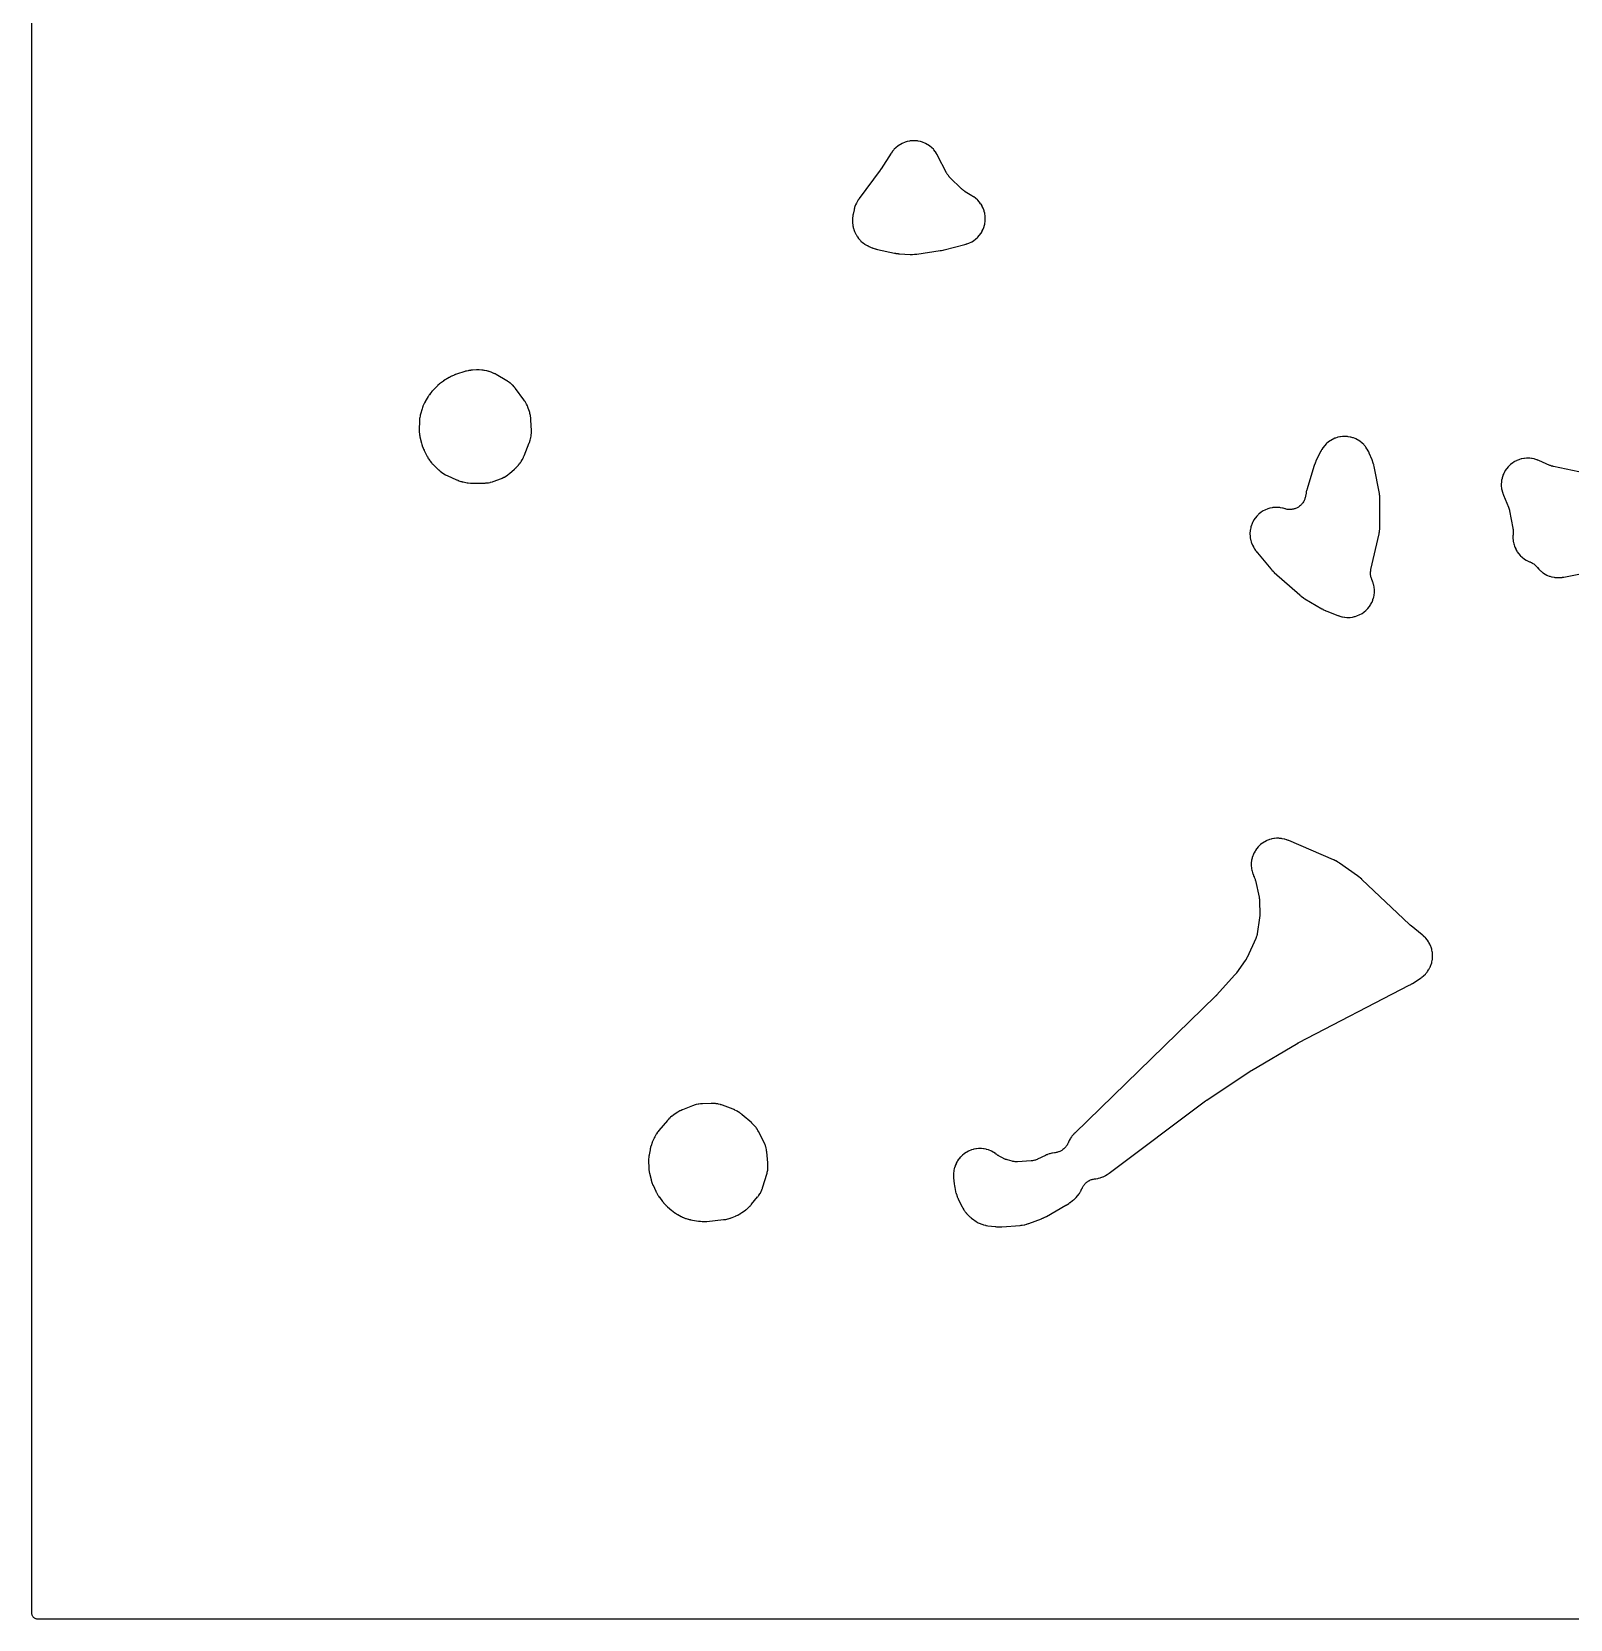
# Model space of a CAD drawing. Header units: millimetres. Extents: x 0 to 300, y 0 to 300.
# Drawn here: x -0.1 to 145.4, y -0.1 to 150 of the extents above; entities that cross this region are included whole.
import ezdxf

# ---------------------------------------------------------------- set-up
doc = ezdxf.new("R2010")
doc.units = ezdxf.units.MM
doc.layers.add('CUT', color=7, linetype='CONTINUOUS')

msp = doc.modelspace()

# ---------------------------------------------------------------- linework, layer by layer
at = {"layer": 'CUT'}
for points in [[(298.5625, -0.0625), (1.4375, -0.0625), (0.5522, -0.0625), (0.4788, -0.0589), (0.4206, -0.0503), (0.3635, -0.036), (0.3082, -0.0162), (0.255, 0.009), (0.2046, 0.0392), (0.1573, 0.0743), (0.1137, 0.1137), (0.0743, 0.1573), (0.0392, 0.2046), (0.009, 0.255), (-0.0162, 0.3082), (-0.036, 0.3635), (-0.0503, 0.4206), (-0.0589, 0.4788), (-0.0625, 0.5522), (-0.0625, 1.4375), (-0.0625, 298.5625)], [(146.1786, 108.3869), (143.7717, 108.9051), (143.7608, 108.9075), (143.7462, 108.9108), (143.7032, 108.9217), (143.6319, 108.9418), (143.6005, 108.9512), (143.5695, 108.9618), (143.4999, 108.987), (143.4585, 109.0032), (143.4447, 109.009), (143.4345, 109.0133), (142.3938, 109.465), (142.3801, 109.4707), (142.2907, 109.5069), (142.2769, 109.5123), (142.2227, 109.5327), (142.1946, 109.5425), (142.0136, 109.6006), (141.9563, 109.6159), (141.7729, 109.6553), (141.7143, 109.6649), (141.528, 109.686), (141.4688, 109.6897), (141.2812, 109.6923), (141.2219, 109.6902), (141.035, 109.6742), (140.9763, 109.6663), (140.7919, 109.6319), (140.7341, 109.6182), (140.554, 109.5658), (140.498, 109.5465), (140.3239, 109.4766), (140.27, 109.4518), (140.1037, 109.365), (140.0526, 109.335), (139.8956, 109.2322), (139.8477, 109.1973), (139.7017, 109.0796), (139.6574, 109.0401), (139.5237, 108.9085), (139.4836, 108.8648), (139.3636, 108.7207), (139.3279, 108.6733), (139.2227, 108.518), (139.1919, 108.4673), (139.1026, 108.3024), (139.077, 108.2489), (139.0043, 108.0759), (138.9841, 108.0202), (138.9289, 107.8409), (138.9143, 107.7834), (138.8771, 107.5996), (138.8682, 107.5409), (138.8494, 107.3543), (138.8463, 107.2951), (138.846, 107.1075), (138.8488, 107.0482), (138.867, 106.8616), (138.8757, 106.8029), (138.9122, 106.6189), (138.9266, 106.5613), (138.9819, 106.3794), (138.9912, 106.3512), (139.0108, 106.2967), (139.016, 106.2828), (139.0508, 106.1929), (139.0563, 106.1791), (139.5182, 105.0675), (139.5225, 105.0569), (139.5283, 105.0426), (139.5442, 104.9997), (139.569, 104.9275), (139.5793, 104.8953), (139.5884, 104.8628), (139.6076, 104.7889), (139.618, 104.7443), (139.6211, 104.7292), (139.6234, 104.7179), (139.9419, 103.0647), (139.9437, 103.055), (139.9465, 103.0398), (139.9506, 103.0148), (139.9558, 102.9811), (139.9598, 102.9511), (139.9603, 102.9469), (139.965, 102.8939), (139.9692, 102.8216), (139.9706, 102.7528), (139.9697, 102.7042), (139.9681, 102.6639), (139.9673, 102.6508), (139.9666, 102.641), (139.9539, 102.4688), (139.953, 102.4539), (139.9482, 102.3573), (139.9477, 102.3424), (139.9463, 102.2843), (139.9463, 102.2546), (139.9511, 102.0639), (139.9556, 102.0046), (139.979, 101.8179), (139.9893, 101.7593), (140.031, 101.5758), (140.0471, 101.5185), (140.1068, 101.3401), (140.1285, 101.2847), (140.2056, 101.1131), (140.2326, 101.0601), (140.3264, 100.897), (140.3585, 100.8469), (140.468, 100.6939), (140.5049, 100.6472), (140.629, 100.5058), (140.6704, 100.4631), (140.8078, 100.3346), (140.8533, 100.2962), (141.0028, 100.1819), (141.0518, 100.1482), (141.2118, 100.0494), (141.264, 100.0206), (141.4354, 99.937), (141.4625, 99.9246), (141.5159, 99.9018), (141.5296, 99.8961), (141.5764, 99.8774), (141.6204, 99.8585), (141.7, 99.8217), (141.7847, 99.777), (141.8394, 99.7442), (141.9189, 99.6908), (141.9698, 99.6524), (142.0431, 99.5908), (142.0896, 99.5472), (142.156, 99.4781), (142.2133, 99.4117), (142.2436, 99.3746), (142.2486, 99.3682), (142.2671, 99.3454), (142.3885, 99.2035), (142.4284, 99.1613), (142.5585, 99.036), (142.6018, 98.9982), (142.7443, 98.8852), (142.791, 98.8517), (142.9437, 98.7528), (142.9934, 98.7239), (143.1548, 98.6402), (143.2071, 98.6162), (143.3758, 98.5483), (143.4301, 98.5294), (143.6045, 98.4779), (143.6604, 98.4643), (143.8389, 98.4298), (143.8958, 98.4216), (144.0769, 98.4043), (144.1343, 98.4016), (144.3162, 98.4018), (144.3736, 98.4046), (144.5571, 98.4224), (144.5857, 98.4259), (144.6412, 98.434), (144.6554, 98.4362), (144.7476, 98.4519), (144.7617, 98.4545), (151.4157, 99.7523)]]:
    msp.add_lwpolyline(points, dxfattribs=at)
for points in [[(77.5502, 131.7186), (77.5597, 131.6674), (77.5623, 131.6543), (77.58, 131.5693), (77.5828, 131.5563), (77.5925, 131.5146), (77.5962, 131.4996), (77.6213, 131.4023), (77.6254, 131.3874), (77.642, 131.3294), (77.6513, 131.2999), (77.7156, 131.1125), (77.7387, 131.0551), (77.8208, 130.8778), (77.8496, 130.8231), (77.9495, 130.6552), (77.9839, 130.6037), (78.1005, 130.447), (78.14, 130.3993), (78.2721, 130.2554), (78.3163, 130.2121), (78.4626, 130.0825), (78.5109, 130.044), (78.6697, 129.9302), (78.7218, 129.8968), (78.8939, 129.7986), (78.9211, 129.7839), (78.975, 129.7568), (78.9889, 129.75), (79.0798, 129.7071), (79.0938, 129.7006), (79.2779, 129.6194), (79.2919, 129.6135), (79.3839, 129.5757), (79.3981, 129.57), (79.4539, 129.5487), (79.4827, 129.5386), (79.6718, 129.4773), (79.7011, 129.4686), (79.7588, 129.4531), (79.7736, 129.4493), (79.8702, 129.4259), (79.8851, 129.4225), (81.4815, 129.0797), (81.4922, 129.0775), (81.5674, 129.0628), (81.5786, 129.0607), (81.6281, 129.052), (81.652, 129.0483), (81.8015, 129.0281), (81.8246, 129.0255), (81.8648, 129.0216), (81.8757, 129.0207), (81.9512, 129.0149), (81.9635, 129.014), (82.9747, 128.9569), (82.9901, 128.9563), (83.0893, 128.9532), (83.1046, 128.9529), (83.1642, 128.9526), (83.1948, 128.9532), (83.3931, 128.9623), (83.4236, 128.9645), (83.483, 128.9702), (83.4982, 128.9719), (83.5968, 128.984), (83.6119, 128.986), (85.8014, 129.3113), (85.8169, 129.3138), (85.9173, 129.3314), (85.9327, 129.3343), (86.0581, 129.3597), (86.0734, 129.363), (86.1728, 129.3859), (86.188, 129.3896), (88.1347, 129.8909), (88.1489, 129.8947), (88.2406, 129.9208), (88.2547, 129.9249), (88.3094, 129.9419), (88.3372, 129.9513), (88.5137, 130.0157), (88.5678, 130.0385), (88.7349, 130.1188), (88.7865, 130.1467), (88.945, 130.2429), (88.9936, 130.2757), (89.142, 130.3869), (89.1871, 130.4243), (89.3239, 130.5495), (89.3652, 130.5912), (89.4891, 130.7291), (89.5261, 130.7745), (89.636, 130.9239), (89.6684, 130.9728), (89.7632, 131.1321), (89.7907, 131.184), (89.8694, 131.3518), (89.8917, 131.4061), (89.9537, 131.5808), (89.9706, 131.637), (90.0152, 131.8169), (90.0265, 131.8745), (90.0534, 132.0579), (90.059, 132.1163), (90.0678, 132.3015), (90.0678, 132.3602), (90.0584, 132.5453), (90.0526, 132.6037), (90.0253, 132.7871), (90.0138, 132.8446), (89.9687, 133.0244), (89.9517, 133.0806), (89.8892, 133.2551), (89.8668, 133.3093), (89.7876, 133.477), (89.76, 133.5287), (89.6648, 133.6878), (89.6322, 133.7366), (89.522, 133.8857), (89.4848, 133.931), (89.3605, 134.0686), (89.3191, 134.1102), (89.182, 134.2349), (89.1367, 134.2723), (88.986, 134.3846), (88.9621, 134.4015), (88.9145, 134.4335), (88.9023, 134.4415), (88.8219, 134.4927), (88.8094, 134.5004), (88.1799, 134.8801), (88.1688, 134.8869), (88.1503, 134.8984), (88.1067, 134.9274), (88.0342, 134.9787), (88.0026, 135.0021), (87.9994, 135.0046), (87.9689, 135.0293), (87.9011, 135.0867), (87.8621, 135.1217), (87.8464, 135.1367), (87.837, 135.1458), (86.7263, 136.2352), (86.7179, 136.2436), (86.7039, 136.2577), (86.6712, 136.2924), (86.6297, 136.3389), (86.5771, 136.4036), (86.5274, 136.4709), (86.481, 136.5402), (86.4488, 136.5936), (86.4252, 136.635), (86.4159, 136.6525), (86.4104, 136.663), (85.564, 138.2998), (85.557, 138.313), (85.5104, 138.3979), (85.503, 138.4109), (85.4738, 138.4611), (85.4582, 138.4865), (85.3541, 138.6466), (85.3191, 138.6949), (85.2013, 138.8418), (85.1618, 138.8864), (85.03, 139.0209), (84.9862, 139.0614), (84.8417, 139.1821), (84.7941, 139.218), (84.6383, 139.3239), (84.5875, 139.3549), (84.4219, 139.4448), (84.3682, 139.4706), (84.1946, 139.5436), (84.1386, 139.564), (83.9586, 139.6194), (83.9009, 139.6341), (83.7163, 139.6714), (83.6574, 139.6803), (83.47, 139.6992), (83.4105, 139.7022), (83.2221, 139.7023), (83.1626, 139.6994), (82.9752, 139.6809), (82.9162, 139.6721), (82.7316, 139.6351), (82.6738, 139.6205), (82.4937, 139.5653), (82.4377, 139.5451), (82.264, 139.4724), (82.2102, 139.4466), (82.0445, 139.357), (81.9936, 139.3261), (81.8377, 139.2205), (81.79, 139.1847), (81.6453, 139.0642), (81.6015, 139.0238), (81.4694, 138.8895), (81.4298, 138.845), (81.3101, 138.6962), (81.292, 138.6725), (81.2578, 138.6255), (81.2492, 138.6133), (81.1943, 138.5335), (81.186, 138.5212), (80.2212, 137.0429), (80.2183, 137.0385), (80.2115, 137.0282), (80.2086, 137.0238), (80.2017, 137.0135), (80.1981, 137.0081), (80.1894, 136.9954), (80.1857, 136.99), (80.1792, 136.9805), (80.1755, 136.9752), (80.1669, 136.963), (80.1636, 136.9584), (80.1563, 136.9481), (80.146, 136.934), (80.1415, 136.9278), (78.1472, 134.2265), (78.1381, 134.2138), (78.0797, 134.1302), (78.0709, 134.1173), (78.0371, 134.0661), (78.0205, 134.0395), (77.9186, 133.8661), (77.8897, 133.8104), (77.8076, 133.6298), (77.7846, 133.5714), (77.721, 133.3807), (77.7118, 133.3506), (77.6955, 133.2916), (77.6915, 133.2764), (77.6669, 133.1774), (77.6633, 133.1621), (77.5767, 132.7701), (77.574, 132.7571), (77.5572, 132.672), (77.5547, 132.6589), (77.5457, 132.6075), (77.5417, 132.5811), (77.5198, 132.4114), (77.5153, 132.3582), (77.5087, 132.1895), (77.509, 132.1362), (77.5173, 131.9676), (77.5223, 131.9145), (77.5459, 131.745)], [(36.6027, 111.8779), (36.6121, 111.8285), (36.6147, 111.8159), (36.6321, 111.7342), (36.6349, 111.7217), (36.7772, 111.1184), (36.7816, 111.101), (36.8117, 110.9886), (36.8166, 110.9713), (36.8366, 110.9044), (36.8479, 110.8704), (36.928, 110.6519), (36.9413, 110.6186), (36.9692, 110.5546), (36.9766, 110.5382), (37.0263, 110.4329), (37.0342, 110.4168), (37.322, 109.8509), (37.3298, 109.8361), (37.3818, 109.7406), (37.39, 109.726), (37.4228, 109.6696), (37.4404, 109.6411), (37.5582, 109.4621), (37.598, 109.4083), (37.7351, 109.2435), (37.7572, 109.2184), (37.8016, 109.1706), (37.8132, 109.1585), (37.8895, 109.081), (37.9014, 109.0693), (38.4008, 108.5892), (38.4102, 108.5803), (38.4721, 108.5233), (38.4818, 108.5147), (38.5197, 108.4812), (38.5395, 108.4645), (38.6687, 108.3602), (38.7104, 108.3294), (38.8462, 108.2379), (38.8903, 108.2108), (39.0355, 108.1303), (39.0584, 108.1182), (39.1037, 108.0956), (39.1153, 108.0899), (39.1914, 108.0539), (39.2032, 108.0485), (40.0982, 107.6485), (40.1129, 107.6422), (40.2088, 107.6024), (40.2236, 107.5965), (40.2818, 107.5741), (40.312, 107.5634), (40.5094, 107.4994), (40.54, 107.4903), (40.6002, 107.4743), (40.6157, 107.4703), (40.7167, 107.4463), (40.7323, 107.4428), (40.9667, 107.3935), (40.9829, 107.3903), (41.088, 107.3712), (41.1042, 107.3685), (41.1676, 107.3588), (41.2002, 107.3547), (41.4127, 107.3339), (41.4454, 107.3316), (41.5095, 107.3288), (41.526, 107.3283), (41.6328, 107.3267), (41.6492, 107.3266), (42.6985, 107.3392), (42.7115, 107.3395), (42.7956, 107.3423), (42.8085, 107.3428), (42.859, 107.3456), (42.8848, 107.3476), (43.05, 107.3639), (43.1013, 107.3712), (43.2622, 107.4012), (43.3127, 107.4129), (43.4726, 107.4573), (43.4974, 107.4648), (43.5455, 107.4804), (43.5578, 107.4846), (43.6372, 107.5123), (43.6494, 107.5167), (44.236, 107.7356), (44.2484, 107.7404), (44.3289, 107.7725), (44.3412, 107.7775), (44.3892, 107.7979), (44.4135, 107.8089), (44.5676, 107.8826), (44.6147, 107.9077), (44.7597, 107.9936), (44.8043, 108.0228), (44.943, 108.1226), (44.9643, 108.1387), (45.0052, 108.171), (45.0155, 108.1793), (45.0823, 108.2345), (45.0925, 108.2431), (45.5694, 108.6553), (45.5814, 108.6659), (45.6583, 108.736), (45.6699, 108.7469), (45.715, 108.7902), (45.7374, 108.813), (45.8793, 108.9649), (45.9006, 108.9889), (45.9407, 109.0367), (45.9508, 109.0491), (46.0155, 109.1306), (46.0253, 109.1432), (46.0915, 109.2313), (46.0994, 109.242), (46.1498, 109.3122), (46.1574, 109.3231), (46.1868, 109.3659), (46.2013, 109.3882), (46.2912, 109.5329), (46.3173, 109.5792), (46.3941, 109.7314), (46.4055, 109.7554), (46.4268, 109.8027), (46.4322, 109.8149), (46.4659, 109.8944), (46.4709, 109.9067), (46.9671, 111.1532), (46.9727, 111.1678), (47.0078, 111.2631), (47.0131, 111.2779), (47.0326, 111.3357), (47.0419, 111.3656), (47.0962, 111.5584), (47.11, 111.6194), (47.1435, 111.8142), (47.1509, 111.8763), (47.1641, 112.0762), (47.1654, 112.1075), (47.1663, 112.1685), (47.1663, 112.1841), (47.165, 112.2858), (47.1646, 112.3014), (47.1272, 113.2826), (47.1264, 113.297), (47.1206, 113.391), (47.1195, 113.4054), (47.1146, 113.4618), (47.1114, 113.4905), (47.0865, 113.6744), (47.076, 113.7314), (47.0334, 113.912), (47.0261, 113.94), (47.0105, 113.9944), (47.0064, 114.0083), (46.9782, 114.0981), (46.9737, 114.1118), (46.8699, 114.417), (46.8647, 114.4317), (46.8297, 114.5267), (46.8241, 114.5412), (46.8016, 114.5977), (46.7893, 114.6263), (46.7058, 114.8075), (46.6768, 114.8627), (46.575, 115.0343), (46.5584, 115.0607), (46.5247, 115.1113), (46.5159, 115.1241), (46.4577, 115.2069), (46.4486, 115.2195), (45.6721, 116.2639), (45.6629, 116.276), (45.6023, 116.3534), (45.5928, 116.3652), (45.5552, 116.4108), (45.5353, 116.4336), (45.4045, 116.5769), (45.3615, 116.6194), (45.2189, 116.747), (45.1718, 116.785), (45.015, 116.8991), (44.9901, 116.9162), (44.9406, 116.9485), (44.9278, 116.9566), (44.8441, 117.0083), (44.8311, 117.0161), (43.8446, 117.5914), (43.8299, 117.5996), (43.734, 117.652), (43.7191, 117.6599), (43.6607, 117.6897), (43.6303, 117.7042), (43.4331, 117.7912), (43.3702, 117.8149), (43.1645, 117.8793), (43.1322, 117.8885), (43.0686, 117.9045), (43.0522, 117.9084), (42.9455, 117.9322), (42.929, 117.9357), (42.7317, 117.9739), (42.714, 117.9771), (42.5985, 117.9959), (42.5807, 117.9985), (42.511, 118.0077), (42.4752, 118.0114), (42.2418, 118.028), (42.2059, 118.0295), (42.1356, 118.0303), (42.1176, 118.0302), (42.0006, 118.0281), (41.9826, 118.0275), (41.5978, 118.0087), (41.585, 118.0079), (41.5017, 118.0021), (41.4889, 118.001), (41.4389, 117.9964), (41.4134, 117.9935), (41.2502, 117.9715), (41.1996, 117.9624), (41.0389, 117.9265), (41.014, 117.9203), (40.9655, 117.9073), (40.9531, 117.9038), (40.873, 117.8804), (40.8607, 117.8767), (40.0977, 117.6359), (40.0804, 117.6302), (39.9686, 117.5911), (39.9514, 117.5848), (39.8851, 117.5594), (39.8515, 117.5453), (39.6361, 117.4473), (39.6034, 117.4312), (39.5406, 117.3978), (39.5247, 117.3891), (39.4218, 117.3304), (39.4061, 117.3211), (38.8692, 116.9929), (38.8543, 116.9835), (38.758, 116.9207), (38.7434, 116.9108), (38.6867, 116.8714), (38.6583, 116.8504), (38.4778, 116.7084), (38.4507, 116.6857), (38.3991, 116.64), (38.386, 116.628), (38.3023, 116.5493), (38.2896, 116.537), (37.8805, 116.1286), (37.8715, 116.1194), (37.8136, 116.0592), (37.8048, 116.0498), (37.7708, 116.0128), (37.7538, 115.9935), (37.6476, 115.8675), (37.6161, 115.8268), (37.521, 115.6922), (37.5067, 115.6709), (37.4795, 115.6286), (37.4726, 115.6177), (37.4289, 115.5465), (37.4223, 115.5355), (37.1351, 115.0445), (37.1262, 115.0286), (37.0695, 114.9245), (37.061, 114.9083), (37.0289, 114.8449), (37.0134, 114.8118), (36.9195, 114.5943), (36.9061, 114.5604), (36.8819, 114.4935), (36.8759, 114.4762), (36.8391, 114.3636), (36.8337, 114.3461), (36.692, 113.8643), (36.6885, 113.8517), (36.6664, 113.77), (36.6631, 113.7574), (36.6509, 113.708), (36.6452, 113.6826), (36.6122, 113.519), (36.6041, 113.4675), (36.5854, 113.3016), (36.583, 113.2757), (36.5795, 113.2249), (36.5788, 113.2119), (36.5748, 113.1274), (36.5743, 113.1144), (36.5578, 112.467), (36.5576, 112.4541), (36.5573, 112.3706), (36.5574, 112.3577), (36.5583, 112.3075), (36.5593, 112.2818), (36.5692, 112.1174), (36.5745, 112.0662), (36.5984, 111.9032)], [(115.1646, 101.9341), (115.2164, 101.7565), (115.2356, 101.7011), (115.3044, 101.5294), (115.3288, 101.4762), (115.4153, 101.3097), (115.4294, 101.2841), (115.4582, 101.2347), (115.4657, 101.2222), (115.5156, 101.1412), (115.5234, 101.1288), (115.5518, 101.0851), (115.5615, 101.0706), (115.6263, 100.9771), (115.6365, 100.9628), (115.7212, 100.8478), (115.7318, 100.8339), (115.8019, 100.7443), (115.8129, 100.7306), (117.0555, 99.2351), (117.0624, 99.2269), (117.1113, 99.1701), (117.1187, 99.1617), (117.1515, 99.125), (117.1676, 99.1077), (117.2704, 99.0016), (117.2865, 98.9855), (117.3151, 98.9581), (117.3229, 98.9508), (117.3774, 98.9005), (117.3863, 98.8924), (119.7933, 96.7575), (119.8042, 96.748), (119.8762, 96.6873), (119.8873, 96.6781), (119.9314, 96.6426), (119.9545, 96.625), (120.1067, 96.5143), (120.1305, 96.4978), (120.1778, 96.4667), (120.1901, 96.4589), (120.27, 96.4092), (120.2824, 96.4017), (121.8936, 95.4526), (121.9043, 95.4465), (121.9737, 95.4075), (121.9844, 95.4016), (122.0266, 95.379), (122.0485, 95.3679), (122.1917, 95.2986), (122.214, 95.2884), (122.2579, 95.2693), (122.2692, 95.2645), (122.3428, 95.2343), (122.3542, 95.2298), (123.3997, 94.8255), (123.4133, 94.8204), (123.502, 94.7885), (123.5157, 94.7838), (123.5694, 94.766), (123.5972, 94.7575), (123.7762, 94.7075), (123.8327, 94.6946), (124.0132, 94.6626), (124.0707, 94.6552), (124.2535, 94.6408), (124.3114, 94.639), (124.4947, 94.6422), (124.5525, 94.6461), (124.7347, 94.667), (124.7919, 94.6764), (124.9711, 94.7148), (125.0272, 94.7297), (125.2019, 94.7852), (125.2562, 94.8054), (125.4247, 94.8775), (125.4769, 94.9029), (125.6377, 94.9909), (125.6871, 95.0212), (125.8386, 95.1244), (125.8849, 95.1593), (126.0258, 95.2766), (126.0685, 95.3158), (126.1974, 95.4462), (126.2361, 95.4893), (126.3518, 95.6315), (126.3862, 95.6782), (126.4876, 95.8309), (126.5173, 95.8807), (126.6036, 96.0424), (126.6283, 96.0949), (126.6985, 96.2642), (126.7181, 96.3188), (126.7717, 96.4941), (126.7859, 96.5503), (126.8222, 96.73), (126.831, 96.7873), (126.8498, 96.9696), (126.853, 97.0275), (126.8542, 97.2108), (126.8517, 97.2688), (126.8352, 97.4513), (126.8272, 97.5088), (126.7931, 97.6889), (126.7796, 97.7453), (126.7283, 97.9213), (126.7094, 97.9761), (126.6404, 98.1486), (126.6289, 98.1753), (126.6265, 98.1807), (126.6226, 98.1892), (126.6178, 98.2001), (126.5964, 98.2527), (126.5669, 98.3321), (126.5387, 98.4224), (126.5231, 98.4835), (126.5046, 98.5763), (126.4955, 98.6386), (126.4868, 98.7328), (126.4843, 98.7958), (126.4855, 98.8904), (126.4897, 98.9533), (126.5008, 99.0473), (126.5156, 99.1327), (126.5249, 99.1791), (127.2919, 102.5531), (127.2953, 102.5694), (127.3163, 102.6754), (127.3193, 102.6917), (127.3302, 102.7557), (127.3349, 102.7886), (127.3591, 103.0032), (127.362, 103.0364), (127.3657, 103.1011), (127.3664, 103.1177), (127.3696, 103.2257), (127.3698, 103.2424), (127.3744, 105.7596), (127.3743, 105.774), (127.3722, 105.8677), (127.3717, 105.8821), (127.3691, 105.9383), (127.3671, 105.9671), (127.3494, 106.1535), (127.346, 106.1821), (127.338, 106.2379), (127.3358, 106.2521), (127.3203, 106.3445), (127.3178, 106.3587), (126.8276, 108.9018), (126.8244, 108.9176), (126.8018, 109.02), (126.7981, 109.0357), (126.7828, 109.0968), (126.7742, 109.1279), (126.7127, 109.3283), (126.7024, 109.3589), (126.6807, 109.418), (126.6749, 109.433), (126.6361, 109.5305), (126.63, 109.5454), (126.3576, 110.1797), (126.3516, 110.1932), (126.3114, 110.2808), (126.3051, 110.2942), (126.2796, 110.3462), (126.266, 110.3725), (126.1741, 110.5389), (126.1429, 110.5893), (126.0366, 110.7437), (126.0006, 110.7908), (125.8796, 110.9339), (125.8391, 110.9772), (125.7045, 111.1076), (125.66, 111.1467), (125.5132, 111.2633), (125.465, 111.2978), (125.3074, 111.3993), (125.256, 111.4289), (125.0892, 111.5143), (125.0351, 111.5387), (124.8607, 111.6072), (124.8045, 111.6262), (124.6242, 111.6772), (124.5664, 111.6905), (124.3819, 111.7234), (124.3231, 111.7309), (124.1362, 111.7455), (124.077, 111.7472), (123.8896, 111.7433), (123.8304, 111.7391), (123.6444, 111.7167), (123.5859, 111.7067), (123.403, 111.6661), (123.3458, 111.6504), (123.1677, 111.5919), (123.1124, 111.5706), (122.941, 111.4948), (122.888, 111.4682), (122.7249, 111.3758), (122.6748, 111.3441), (122.5216, 111.2361), (122.4749, 111.1996), (122.3332, 111.077), (122.2903, 111.036), (122.1613, 110.9001), (122.1227, 110.8551), (122.0077, 110.707), (121.9737, 110.6585), (121.8726, 110.4976), (121.8574, 110.4721), (121.8291, 110.4216), (121.822, 110.4086), (121.7768, 110.3235), (121.7701, 110.3103), (121.3145, 109.3966), (121.3089, 109.385), (121.2733, 109.3096), (121.268, 109.298), (121.2476, 109.2522), (121.2376, 109.2286), (121.1763, 109.0736), (121.1673, 109.0496), (121.1509, 109.0022), (121.1468, 108.99), (121.1212, 108.9107), (121.1174, 108.8985), (120.4863, 106.7949), (120.4816, 106.7782), (120.4523, 106.6694), (120.4481, 106.6526), (120.4153, 106.515), (120.4116, 106.4981), (120.3886, 106.3878), (120.3854, 106.3708), (120.336, 106.0928), (120.3271, 106.049), (120.3088, 105.9693), (120.2845, 105.8834), (120.2656, 105.8271), (120.2329, 105.744), (120.2085, 105.6898), (120.1678, 105.6104), (120.1381, 105.5589), (120.0897, 105.4839), (120.055, 105.4356), (119.9995, 105.3657), (119.9602, 105.3211), (119.898, 105.2571), (119.8545, 105.2166), (119.7862, 105.1591), (119.7389, 105.1231), (119.6653, 105.0726), (119.6147, 105.0415), (119.5364, 104.9985), (119.483, 104.9726), (119.4008, 104.9376), (119.3451, 104.9171), (119.2599, 104.8904), (119.2023, 104.8755), (119.1149, 104.8574), (119.0562, 104.8483), (118.9674, 104.839), (118.9081, 104.8357), (118.8188, 104.8352), (118.7594, 104.8378), (118.6706, 104.8462), (118.6117, 104.8547), (118.5241, 104.8718), (118.4447, 104.8914), (118.4017, 104.9032), (118.2155, 104.9592), (118.1587, 104.9733), (117.9772, 105.0091), (117.9193, 105.0176), (117.7351, 105.0356), (117.6766, 105.0384), (117.4916, 105.0383), (117.4332, 105.0354), (117.249, 105.0173), (117.1911, 105.0087), (117.0096, 104.9727), (116.9528, 104.9586), (116.7757, 104.9051), (116.7206, 104.8855), (116.5495, 104.815), (116.4966, 104.7901), (116.3332, 104.7032), (116.2829, 104.6733), (116.1287, 104.571), (116.0816, 104.5363), (115.9381, 104.4194), (115.8946, 104.3803), (115.7632, 104.25), (115.7237, 104.2068), (115.6057, 104.0643), (115.5706, 104.0175), (115.4669, 103.8642), (115.4366, 103.8142), (115.3484, 103.6515), (115.323, 103.5988), (115.2511, 103.4283), (115.231, 103.3734), (115.176, 103.1967), (115.1613, 103.14), (115.1238, 102.9588), (115.1148, 102.901), (115.0951, 102.717), (115.0917, 102.6586), (115.0901, 102.4736), (115.0924, 102.4151), (115.1088, 102.2308), (115.1168, 102.1728), (115.151, 101.991)], [(87.0725, 41.7662), (87.0785, 41.6712), (87.0796, 41.6566), (87.1287, 41.1001), (87.1309, 41.0792), (87.1477, 40.9435), (87.1507, 40.9226), (87.1777, 40.7532), (87.1814, 40.7325), (87.2076, 40.5982), (87.212, 40.5777), (87.2643, 40.3528), (87.2686, 40.3356), (87.298, 40.2241), (87.3028, 40.207), (87.3224, 40.1406), (87.3334, 40.1069), (87.4117, 39.8902), (87.4248, 39.8572), (87.4521, 39.7936), (87.4593, 39.7774), (87.508, 39.6728), (87.5157, 39.6568), (87.8766, 38.9373), (87.8822, 38.9265), (87.9189, 38.8569), (87.9246, 38.8462), (87.9475, 38.8048), (87.9597, 38.7838), (88.0414, 38.6493), (88.0544, 38.6288), (88.0806, 38.5894), (88.0874, 38.5794), (88.1322, 38.5147), (88.1392, 38.5048), (88.1695, 38.4629), (88.1781, 38.4514), (88.2346, 38.377), (88.2435, 38.3657), (88.2785, 38.3218), (88.297, 38.2998), (88.4188, 38.1616), (88.4589, 38.1203), (88.5933, 37.9944), (88.6148, 37.9752), (88.6575, 37.9388), (88.6686, 37.9297), (88.7412, 37.8709), (88.7525, 37.8619), (88.9762, 37.6895), (88.9889, 37.6799), (89.0727, 37.6188), (89.0857, 37.6096), (89.137, 37.5742), (89.1637, 37.5568), (89.3379, 37.4499), (89.394, 37.4195), (89.576, 37.3329), (89.635, 37.3086), (89.8252, 37.2418), (89.8864, 37.2238), (90.0854, 37.177), (90.1166, 37.1705), (90.1779, 37.1594), (90.1936, 37.1568), (90.2961, 37.1412), (90.3119, 37.139), (91.0117, 37.051), (91.0266, 37.0493), (91.1238, 37.0396), (91.1387, 37.0382), (91.1972, 37.0339), (91.2272, 37.0324), (91.4224, 37.0275), (91.4524, 37.0275), (91.5111, 37.029), (91.5261, 37.0295), (91.6236, 37.0345), (91.6386, 37.0354), (93.3668, 37.1658), (93.381, 37.167), (93.4728, 37.1761), (93.487, 37.1777), (93.542, 37.1845), (93.5701, 37.1886), (93.7496, 37.2194), (93.805, 37.2317), (93.9808, 37.2793), (94.008, 37.2874), (94.0608, 37.3044), (94.0743, 37.3089), (94.1614, 37.3394), (94.1748, 37.3442), (95.3969, 37.8034), (95.4081, 37.8077), (95.481, 37.8368), (95.4921, 37.8413), (95.5355, 37.8597), (95.5576, 37.8695), (95.6994, 37.9362), (95.721, 37.947), (95.7628, 37.9687), (95.7735, 37.9744), (95.8422, 38.012), (95.8528, 38.0179), (97.6975, 39.0746), (97.7134, 39.0841), (97.8158, 39.147), (97.8314, 39.157), (97.9575, 39.2399), (97.9728, 39.2503), (98.0711, 39.3194), (98.0861, 39.3303), (98.3272, 39.5112), (98.3389, 39.5201), (98.4139, 39.5793), (98.4254, 39.5886), (98.4696, 39.6253), (98.4917, 39.6446), (98.6308, 39.772), (98.6721, 39.8138), (98.7963, 39.9522), (98.8334, 39.9979), (98.9434, 40.1478), (98.9758, 40.1969), (99.0706, 40.3569), (99.0981, 40.4089), (99.1779, 40.5797), (99.1896, 40.6066), (99.1976, 40.6261), (99.216, 40.6682), (99.2518, 40.7443), (99.295, 40.8253), (99.3264, 40.8777), (99.3777, 40.9539), (99.4143, 41.0028), (99.473, 41.0733), (99.5145, 41.1182), (99.5801, 41.1825), (99.6259, 41.2229), (99.6977, 41.2801), (99.7474, 41.3157), (99.8246, 41.3653), (99.8777, 41.3956), (99.9596, 41.4371), (100.0154, 41.4619), (100.1011, 41.4948), (100.1592, 41.5137), (100.2478, 41.5377), (100.3076, 41.5506), (100.3982, 41.5655), (100.4391, 41.57), (100.4481, 41.5711), (100.4989, 41.5776), (100.5174, 41.5802), (100.7071, 41.6103), (100.7642, 41.6223), (100.9426, 41.6687), (100.9983, 41.6861), (101.1713, 41.7497), (101.225, 41.7724), (101.3911, 41.8524), (101.4423, 41.8803), (101.602, 41.9774), (101.6265, 41.9931), (101.6737, 42.025), (101.6857, 42.0334), (101.7629, 42.0884), (101.7746, 42.097), (110.8959, 48.9386), (110.9001, 48.9417), (110.9098, 48.949), (110.914, 48.9521), (110.9241, 48.9594), (110.9293, 48.9632), (110.9414, 48.9719), (110.9466, 48.9757), (110.9526, 48.98), (110.9579, 48.9837), (110.9701, 48.9922), (110.9748, 48.9954), (110.9847, 49.0023), (110.9991, 49.012), (111.0054, 49.0162), (115.1218, 51.7521), (115.1259, 51.7548), (115.1355, 51.761), (115.1396, 51.7637), (115.1494, 51.7701), (115.1544, 51.7733), (115.1662, 51.7809), (115.1713, 51.7841), (115.1772, 51.7878), (115.1823, 51.791), (115.1942, 51.7984), (115.1987, 51.8012), (115.2084, 51.8071), (115.2223, 51.8154), (115.2284, 51.8191), (119.598, 54.3974), (119.6024, 54.4), (119.6125, 54.4059), (119.6169, 54.4084), (119.6272, 54.4144), (119.6326, 54.4174), (119.6451, 54.4245), (119.6505, 54.4275), (119.6567, 54.431), (119.6621, 54.434), (119.6748, 54.4409), (119.6795, 54.4435), (119.6898, 54.449), (119.7045, 54.4568), (119.711, 54.4602), (130.13, 59.8602), (130.1431, 59.8672), (130.2277, 59.9137), (130.2406, 59.921), (130.3454, 59.9821), (130.3582, 59.9898), (130.4404, 60.0405), (130.453, 60.0484), (131.1658, 60.5127), (131.1781, 60.5209), (131.2579, 60.5758), (131.2701, 60.5844), (131.3172, 60.6185), (131.3409, 60.6366), (131.4898, 60.7561), (131.5343, 60.7957), (131.6687, 60.9275), (131.7091, 60.9713), (131.8298, 61.1159), (131.8656, 61.1634), (131.9714, 61.3193), (132.0023, 61.3701), (132.0921, 61.5357), (132.1179, 61.5894), (132.1908, 61.763), (132.2111, 61.819), (132.2664, 61.999), (132.2811, 62.0567), (132.3183, 62.2413), (132.3272, 62.3002), (132.3459, 62.4876), (132.3489, 62.5471), (132.349, 62.7354), (132.346, 62.7949), (132.3274, 62.9823), (132.3186, 63.0412), (132.2815, 63.2258), (132.2669, 63.2835), (132.2117, 63.4636), (132.1914, 63.5196), (132.1186, 63.6932), (132.0929, 63.747), (132.0032, 63.9126), (131.9723, 63.9635), (131.8666, 64.1194), (131.8308, 64.1669), (131.7103, 64.3116), (131.6699, 64.3554), (131.5337, 64.4892), (131.5119, 64.5095), (131.4685, 64.5482), (131.4572, 64.558), (131.3833, 64.6205), (131.3718, 64.63), (130.3242, 65.4724), (130.3171, 65.4782), (130.3006, 65.4918), (130.2935, 65.4976), (130.2849, 65.5048), (130.2779, 65.5108), (130.2617, 65.5247), (130.2548, 65.5307), (130.2468, 65.5376), (130.2399, 65.5437), (130.224, 65.5579), (130.2172, 65.564), (130.2089, 65.5716), (130.2021, 65.5778), (130.1865, 65.5923), (130.1798, 65.5986), (125.6712, 69.8731), (125.6549, 69.888), (125.5474, 69.9827), (125.5306, 69.997), (125.3914, 70.1107), (125.3741, 70.1243), (125.2599, 70.2109), (125.2421, 70.2238), (123.5653, 71.4002), (123.5525, 71.4089), (123.4684, 71.4647), (123.4554, 71.4731), (123.404, 71.5053), (123.3773, 71.5211), (123.2011, 71.6193), (123.1736, 71.6337), (123.1192, 71.6604), (123.1052, 71.667), (123.0135, 71.7092), (122.9993, 71.7155), (118.7484, 73.5365), (118.7348, 73.5421), (118.6462, 73.5776), (118.6325, 73.5828), (118.5787, 73.6028), (118.551, 73.6124), (118.3715, 73.6692), (118.3147, 73.6842), (118.1331, 73.7227), (118.0752, 73.732), (117.8907, 73.7526), (117.8321, 73.7563), (117.6464, 73.7587), (117.5877, 73.7566), (117.4028, 73.7409), (117.3446, 73.733), (117.162, 73.6993), (117.1048, 73.6858), (116.9265, 73.6344), (116.8709, 73.6154), (116.6984, 73.5468), (116.645, 73.5224), (116.48, 73.4373), (116.4292, 73.4078), (116.2733, 73.307), (116.2256, 73.2727), (116.0804, 73.1571), (116.0363, 73.1183), (115.903, 72.9891), (115.8629, 72.9462), (115.743, 72.8045), (115.7072, 72.7579), (115.6017, 72.6052), (115.5707, 72.5553), (115.4806, 72.393), (115.4546, 72.3403), (115.3808, 72.17), (115.3601, 72.115), (115.3033, 71.9383), (115.2881, 71.8816), (115.2488, 71.7001), (115.2392, 71.6422), (115.2178, 71.4578), (115.2139, 71.3992), (115.2107, 71.2135), (115.2126, 71.1549), (115.2275, 70.9698), (115.2351, 70.9116), (115.268, 70.7289), (115.2813, 70.6717), (115.3319, 70.4931), (115.3507, 70.4374), (115.4195, 70.2622), (115.4309, 70.2352), (115.4685, 70.1518), (115.4693, 70.1499), (115.4753, 70.1369), (115.4762, 70.1348), (115.4914, 70.1018), (115.4965, 70.0904), (115.5001, 70.0823), (115.5202, 70.033), (115.5483, 69.9578), (115.5711, 69.8882), (115.5849, 69.8394), (115.5955, 69.7983), (115.5986, 69.7849), (115.6009, 69.7747), (115.9485, 68.1999), (115.9508, 68.189), (115.9549, 68.1693), (115.9605, 68.1398), (115.9664, 68.106), (115.9713, 68.0742), (115.9751, 68.0468), (115.977, 68.0316), (115.9777, 68.026), (115.981, 67.9929), (115.987, 67.9192), (115.9896, 67.875), (115.9901, 67.86), (115.9903, 67.8489), (116.0167, 66.5473), (116.0168, 66.5378), (116.0169, 66.5231), (116.0169, 66.4987), (116.0163, 66.466), (116.0153, 66.437), (116.0142, 66.4139), (116.0134, 66.4008), (116.0131, 66.3959), (116.0108, 66.3674), (116.0047, 66.3043), (116.0003, 66.2665), (115.9985, 66.2537), (115.9971, 66.2443), (115.7702, 64.7314), (115.7685, 64.721), (115.7659, 64.7048), (115.7612, 64.6783), (115.7543, 64.6427), (115.7477, 64.6113), (115.7467, 64.6068), (115.7323, 64.5522), (115.7103, 64.4783), (115.6866, 64.4092), (115.6679, 64.3611), (115.6515, 64.3215), (115.6458, 64.3088), (115.6415, 64.2992), (114.8143, 62.4945), (114.8098, 62.4848), (114.8028, 62.4699), (114.7907, 62.4454), (114.7741, 62.4128), (114.7588, 62.384), (114.7462, 62.3615), (114.7389, 62.3487), (114.7362, 62.3439), (114.7197, 62.3166), (114.6819, 62.2563), (114.6584, 62.2208), (114.6502, 62.209), (114.6441, 62.2002), (113.8275, 61.0545), (113.8198, 61.0439), (113.8017, 61.0192), (113.7939, 61.0087), (113.7842, 60.996), (113.7762, 60.9856), (113.7574, 60.9615), (113.7493, 60.9512), (113.7398, 60.9395), (113.7315, 60.9293), (113.712, 60.9058), (113.7036, 60.8958), (113.6932, 60.8836), (113.6846, 60.8737), (113.6644, 60.8507), (113.6557, 60.841), (111.928, 58.9324), (111.9241, 58.9281), (111.9149, 58.9181), (111.9109, 58.9138), (111.9014, 58.9036), (111.8965, 58.8984), (111.8851, 58.8862), (111.8801, 58.881), (111.8744, 58.8751), (111.8694, 58.8699), (111.8577, 58.8579), (111.8527, 58.8528), (111.8502, 58.8502), (111.8441, 58.8442), (111.83, 58.8302), (111.824, 58.8243), (98.5266, 45.8953), (98.5163, 45.8851), (98.45, 45.8174), (98.4399, 45.8068), (98.401, 45.7652), (98.3817, 45.7434), (98.261, 45.6007), (98.2255, 45.5544), (98.1207, 45.4028), (98.0899, 45.3533), (98.0002, 45.1922), (97.9744, 45.1399), (97.8916, 44.9498), (97.8733, 44.9105), (97.8382, 44.8393), (97.7962, 44.7636), (97.7658, 44.7146), (97.7166, 44.6432), (97.6817, 44.5974), (97.6259, 44.5311), (97.5867, 44.4888), (97.5248, 44.4282), (97.4817, 44.3899), (97.4143, 44.3355), (97.3677, 44.3015), (97.2954, 44.2538), (97.2457, 44.2245), (97.1691, 44.184), (97.1169, 44.1595), (97.0368, 44.1266), (96.9824, 44.1073), (96.8995, 44.0822), (96.8436, 44.0682), (96.7586, 44.0513), (96.6802, 44.0395), (96.6372, 44.0341), (96.6281, 44.0331), (96.5989, 44.0295), (96.4125, 44.0013), (96.3549, 43.9897), (96.1746, 43.944), (96.1183, 43.9268), (95.941, 43.8628), (95.9136, 43.8522), (95.8605, 43.8301), (95.847, 43.8242), (95.7597, 43.7853), (95.7464, 43.7791), (94.9987, 43.4233), (94.9596, 43.4058), (94.8873, 43.3756), (94.807, 43.3463), (94.7526, 43.3294), (94.6698, 43.3079), (94.6141, 43.2962), (94.5297, 43.2827), (94.4518, 43.274), (94.4092, 43.2702), (93.1156, 43.1875), (93.1034, 43.1868), (93.0869, 43.186), (93.038, 43.1848), (92.9805, 43.1851), (92.8959, 43.1894), (92.8143, 43.1974), (92.7295, 43.2099), (92.6714, 43.2213), (92.6229, 43.2322), (92.6072, 43.2361), (92.5954, 43.2392), (92.1548, 43.3575), (92.1423, 43.3609), (92.1254, 43.3657), (92.0758, 43.3814), (91.9939, 43.4098), (91.958, 43.4232), (91.9227, 43.4381), (91.8435, 43.4736), (91.7967, 43.4962), (91.7812, 43.5043), (91.7697, 43.5103), (91.3879, 43.7156), (91.3784, 43.7208), (91.3638, 43.7289), (91.3399, 43.7426), (91.3072, 43.762), (91.2784, 43.7799), (91.2667, 43.7874), (91.2376, 43.8071), (91.2013, 43.8326), (91.1836, 43.8454), (91.1551, 43.8664), (91.1467, 43.8727), (91.1271, 43.8876), (91.1187, 43.894), (91.1074, 43.9028), (91.0957, 43.9116), (91.0497, 43.9456), (91.0257, 43.9624), (90.8694, 44.0664), (90.8192, 44.0965), (90.6557, 44.1835), (90.6028, 44.2085), (90.4316, 44.2792), (90.3765, 44.2989), (90.1993, 44.3526), (90.1425, 44.3668), (89.9609, 44.403), (89.903, 44.4116), (89.7187, 44.4299), (89.6602, 44.4328), (89.4751, 44.4331), (89.4166, 44.4303), (89.2323, 44.4125), (89.1743, 44.404), (88.9926, 44.3683), (88.9358, 44.3542), (88.7584, 44.301), (88.7032, 44.2814), (88.5319, 44.2111), (88.4789, 44.1863), (88.3153, 44.0996), (88.2649, 44.0697), (88.1105, 43.9675), (88.0633, 43.9329), (87.9196, 43.8161), (87.876, 43.777), (87.7444, 43.6468), (87.7048, 43.6036), (87.5865, 43.4612), (87.5513, 43.4144), (87.4474, 43.2611), (87.417, 43.2111), (87.3285, 43.0484), (87.3031, 42.9956), (87.231, 42.8251), (87.2108, 42.7701), (87.1556, 42.5934), (87.1409, 42.5367), (87.1032, 42.3554), (87.0941, 42.2976), (87.0743, 42.1135), (87.0709, 42.055), (87.069, 41.8673), (87.0695, 41.838), (87.0717, 41.7809)], [(58.2431, 43.3141), (58.2429, 43.2152), (58.243, 43.1999), (58.2547, 42.684), (58.2553, 42.6671), (58.2609, 42.5572), (58.262, 42.5403), (58.2672, 42.4745), (58.2709, 42.4409), (58.3006, 42.223), (58.3061, 42.1896), (58.3187, 42.1248), (58.3221, 42.1082), (58.3462, 42.0009), (58.3501, 41.9844), (58.4731, 41.4994), (58.4766, 41.4862), (58.5004, 41.4006), (58.5042, 41.3875), (58.5197, 41.3364), (58.5282, 41.3104), (58.5873, 41.143), (58.597, 41.1174), (58.6171, 41.0679), (58.6223, 41.0553), (58.6576, 40.9738), (58.6631, 40.9613), (58.9187, 40.4049), (58.9256, 40.3904), (58.9714, 40.2973), (58.9787, 40.283), (59.0077, 40.2278), (59.0233, 40.1999), (59.1295, 40.0216), (59.1466, 39.9946), (59.1813, 39.9428), (59.1903, 39.9297), (59.2504, 39.845), (59.2598, 39.8321), (59.5668, 39.4229), (59.5769, 39.4099), (59.6431, 39.3265), (59.6534, 39.3138), (59.6945, 39.2648), (59.7163, 39.2403), (59.8618, 39.085), (59.8848, 39.0617), (59.931, 39.0175), (59.943, 39.0064), (60.0219, 38.9349), (60.0342, 38.924), (60.4435, 38.5732), (60.4559, 38.5629), (60.537, 38.497), (60.5496, 38.4871), (60.5994, 38.4488), (60.6254, 38.4299), (60.7976, 38.3118), (60.8246, 38.2943), (60.8782, 38.2616), (60.892, 38.2534), (60.9826, 38.2014), (60.9967, 38.1936), (61.3317, 38.0131), (61.3459, 38.0056), (61.4394, 37.9585), (61.4538, 37.9514), (61.5107, 37.9246), (61.5402, 37.9116), (61.7312, 37.8338), (61.7921, 37.8127), (61.9904, 37.7558), (62.0216, 37.7478), (62.0828, 37.7337), (62.0985, 37.7303), (62.2011, 37.7096), (62.217, 37.7066), (62.9531, 37.5786), (62.9665, 37.5764), (63.0543, 37.5632), (63.0679, 37.5613), (63.1208, 37.5546), (63.148, 37.5517), (63.3225, 37.5376), (63.3771, 37.5356), (63.5522, 37.5374), (63.5795, 37.5383), (63.6328, 37.5412), (63.6465, 37.5421), (63.735, 37.5491), (63.7486, 37.5503), (65.3303, 37.7107), (65.3449, 37.7123), (65.4392, 37.7242), (65.4536, 37.7262), (65.5101, 37.7347), (65.5389, 37.7398), (65.7227, 37.7768), (65.7794, 37.7911), (65.9586, 37.8458), (65.9864, 37.855), (66.0401, 37.8743), (66.0538, 37.8794), (66.1425, 37.9137), (66.156, 37.9191), (66.4712, 38.05), (66.4863, 38.0565), (66.5837, 38.1001), (66.5986, 38.107), (66.6564, 38.1348), (66.6855, 38.1498), (66.8724, 38.2526), (66.9008, 38.2693), (66.9551, 38.3032), (66.9689, 38.3121), (67.0579, 38.371), (67.0715, 38.3803), (67.3959, 38.6082), (67.4071, 38.6163), (67.4798, 38.6699), (67.4908, 38.6783), (67.5337, 38.7115), (67.5553, 38.729), (67.6909, 38.8443), (67.7314, 38.8822), (67.8557, 39.0097), (67.8747, 39.03), (67.9107, 39.0705), (67.9198, 39.081), (67.9782, 39.1498), (67.9871, 39.1605), (68.548, 39.8534), (68.5571, 39.8649), (68.6151, 39.9403), (68.6239, 39.952), (68.6577, 39.9981), (68.6744, 40.0221), (68.7777, 40.1788), (68.8075, 40.2292), (68.8938, 40.3929), (68.9186, 40.446), (68.9895, 40.6197), (68.9999, 40.647), (69.0189, 40.701), (69.0236, 40.7148), (69.0531, 40.8053), (69.0574, 40.8193), (69.4126, 42.0092), (69.4167, 42.0232), (69.4416, 42.1149), (69.4453, 42.129), (69.4589, 42.1844), (69.4652, 42.2129), (69.501, 42.3967), (69.5094, 42.4545), (69.527, 42.6384), (69.5297, 42.6968), (69.5293, 42.884), (69.5286, 42.9132), (69.5257, 42.9702), (69.5247, 42.9848), (69.5176, 43.0795), (69.5163, 43.094), (69.4152, 44.1071), (69.4135, 44.1215), (69.4019, 44.2151), (69.4, 44.2294), (69.3916, 44.2854), (69.3867, 44.314), (69.3504, 44.4962), (69.3364, 44.5525), (69.2835, 44.728), (69.2641, 44.7826), (69.1935, 44.9545), (69.1819, 44.9811), (69.1579, 45.0324), (69.1515, 45.0454), (69.1095, 45.1298), (69.1029, 45.1427), (68.6253, 46.0464), (68.6187, 46.0585), (68.5751, 46.1366), (68.5683, 46.1486), (68.541, 46.1949), (68.5265, 46.2183), (68.4301, 46.3661), (68.398, 46.4108), (68.2899, 46.5472), (68.2538, 46.5887), (68.1321, 46.7164), (68.1126, 46.7359), (68.0738, 46.7731), (68.0637, 46.7825), (67.9977, 46.8429), (67.9874, 46.852), (67.0943, 47.6316), (67.084, 47.6403), (67.0166, 47.6965), (67.0062, 47.705), (66.9649, 47.7379), (66.9434, 47.7542), (66.8034, 47.8558), (66.7583, 47.8855), (66.6117, 47.9729), (66.5641, 47.9984), (66.4082, 48.0733), (66.3836, 48.0845), (66.3351, 48.1051), (66.3226, 48.1103), (66.2411, 48.1428), (66.2285, 48.1477), (65.2361, 48.5185), (65.2225, 48.5234), (65.1337, 48.5542), (65.12, 48.5588), (65.0661, 48.576), (65.0384, 48.5841), (64.8592, 48.632), (64.8027, 48.6442), (64.6222, 48.6742), (64.5648, 48.681), (64.3798, 48.6936), (64.3509, 48.6949), (64.2944, 48.696), (64.2799, 48.6961), (64.1859, 48.6957), (64.1714, 48.6955), (63.3535, 48.6724), (63.3403, 48.6719), (63.2545, 48.6676), (63.2413, 48.6668), (63.1897, 48.663), (63.1634, 48.6605), (62.9951, 48.6409), (62.9429, 48.6324), (62.7791, 48.5985), (62.7279, 48.5855), (62.5656, 48.5366), (62.5405, 48.5284), (62.4917, 48.5113), (62.4793, 48.5068), (62.3988, 48.4766), (62.3865, 48.4718), (61.4356, 48.0911), (61.4195, 48.0844), (61.3161, 48.0395), (61.3003, 48.0324), (61.239, 48.0036), (61.208, 47.988), (61.0099, 47.8806), (60.9798, 47.8632), (60.9223, 47.8276), (60.9077, 47.8182), (60.8135, 47.7561), (60.7992, 47.7464), (60.5863, 47.5968), (60.576, 47.5894), (60.5095, 47.5407), (60.4994, 47.533), (60.4601, 47.5029), (60.4403, 47.487), (60.3156, 47.3827), (60.2781, 47.3485), (60.1626, 47.234), (60.145, 47.2158), (60.1113, 47.1794), (60.1028, 47.17), (60.0481, 47.1084), (60.0398, 47.0988), (59.2246, 46.1406), (59.2154, 46.1295), (59.1562, 46.0565), (59.1473, 46.0452), (59.1128, 46.0004), (59.0957, 45.9771), (58.9898, 45.8251), (58.9591, 45.7762), (58.8683, 45.6147), (58.8547, 45.5892), (58.8295, 45.5387), (58.8232, 45.5257), (58.7831, 45.4407), (58.7771, 45.4275), (58.5976, 45.0209), (58.5907, 45.0046), (58.5474, 44.8983), (58.541, 44.8819), (58.517, 44.8174), (58.5056, 44.784), (58.4383, 44.5648), (58.4289, 44.5308), (58.4126, 44.4639), (58.4086, 44.4467), (58.3847, 44.3345), (58.3813, 44.3171), (58.2931, 43.8336), (58.2906, 43.8186), (58.2753, 43.7208), (58.2731, 43.7057), (58.2654, 43.6467), (58.2623, 43.6164), (58.2467, 43.4192), (58.245, 43.3888), (58.2434, 43.3294)]]:
    msp.add_lwpolyline(points, close=True, dxfattribs=at)

doc.saveas('drawing.dxf')
